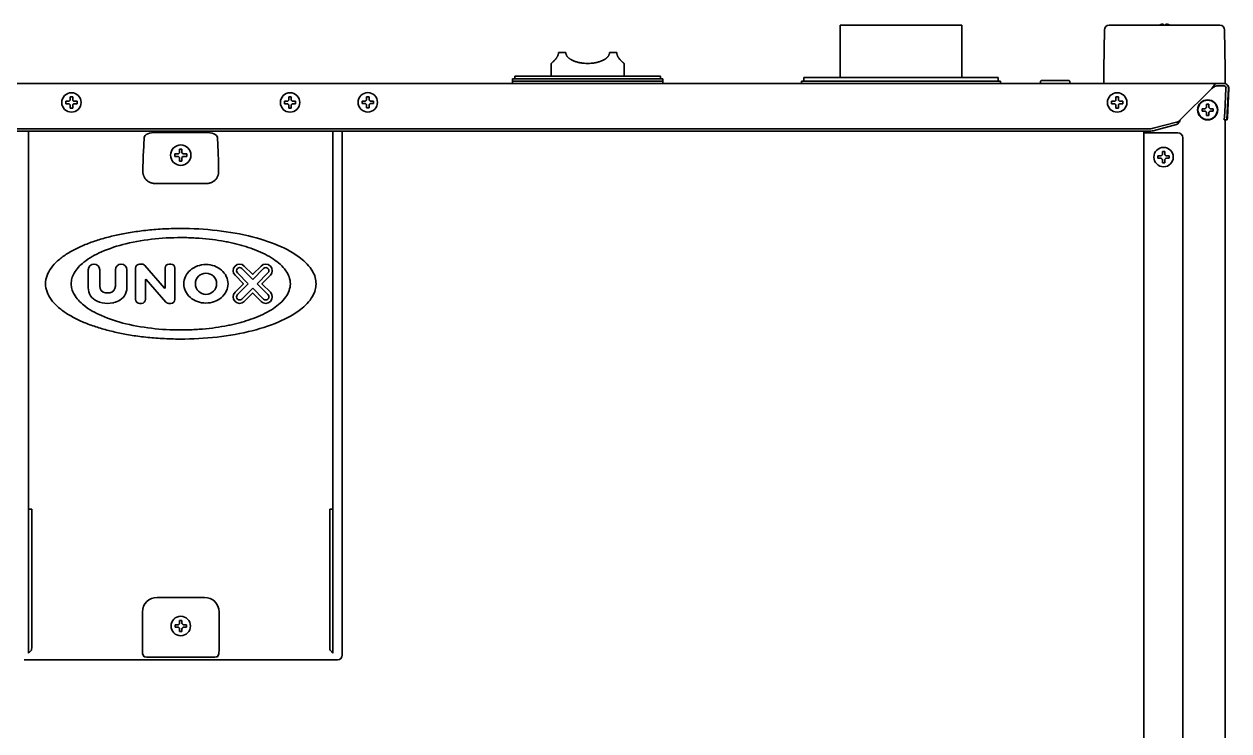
# Model space of a CAD drawing. Extents: x 5809 to 10669, y -850 to 3886.
# Drawn here: x 6186.1 to 6682.1, y 2141.6 to 2432.8 of the extents above; entities that cross this region are included whole.
import ezdxf

# ---------------------------------------------------------------- set-up
doc = ezdxf.new("R2010")
doc.units = 0
doc.header["$LTSCALE"] = 5
doc.layers.add('1', color=7, linetype='CONTINUOUS', true_color=0xffffff)

msp = doc.modelspace()

# ---------------------------------------------------------------- linework, layer by layer
at = {"layer": '1', "color": 7, "linetype": 'Continuous', "lineweight": 35}
for p, q in [((6522.07, 2432.33), (6572.07, 2432.33)), ((6522.07, 2432.33), (6522.07, 2410.82)), ((6572.07, 2410.82), (6572.07, 2432.33)), ((6630.85, 2430.46), (6630.57, 2414.32)), ((6632.75, 2432.33), (6632.82, 2432.33)), ((6632.82, 2432.33), (6637.92, 2432.33)), ((6637.92, 2432.33), (6673.22, 2432.33)), ((6673.22, 2432.33), (6678.32, 2432.33)), ((6678.32, 2432.33), (6678.39, 2432.33)), ((6680.57, 2414.32), (6680.29, 2430.46)), ((6406.07, 2421.13), (6409.07, 2421.13)), ((6427.07, 2421.13), (6430.07, 2421.13)), ((6403.07, 2416.63), (6403.07, 2411.32)), ((6433.07, 2411.32), (6433.07, 2416.63)), ((6448.09, 2411.33), (6388.09, 2411.33)), ((6388.09, 2411.33), (6388.09, 2410.33)), ((6448.09, 2410.33), (6448.09, 2411.33)), ((6587.07, 2410.83), (6507.07, 2410.83)), ((6507.07, 2410.83), (6507.07, 2409.33)), ((6587.07, 2409.33), (6587.07, 2410.83)), ((6630.57, 2410.33), (6630.57, 2414.29)), ((6680.57, 2414.29), (6680.57, 2410.33)), ((6677.07, 2408.33), (5824.07, 2408.33)), ((6387.09, 2410.33), (6387.09, 2409.33)), ((6418.09, 2410.33), (6387.09, 2410.33)), ((6387.09, 2409.33), (6449.09, 2409.33)), ((6387.09, 2409.33), (6387.09, 2408.33)), ((6449.09, 2410.33), (6418.09, 2410.33)), ((6449.09, 2409.33), (6449.09, 2410.33)), ((6449.09, 2408.33), (6449.09, 2409.33)), ((6588.07, 2409.33), (6506.07, 2409.33)), ((6506.07, 2409.33), (6506.07, 2408.33)), ((6588.07, 2408.33), (6588.07, 2409.33)), ((6604.82, 2409.58), (6604.57, 2409.33)), ((6604.57, 2409.33), (6604.57, 2408.33)), ((6604.82, 2409.58), (6616.32, 2409.58)), ((6616.57, 2409.33), (6616.32, 2409.58)), ((6616.57, 2408.33), (6616.57, 2409.33)), ((6630.63, 2408.81), (6630.57, 2410.33)), ((6662.07, 2393.33), (6675.07, 2406.33)), ((6677.07, 2408.33), (6680.08, 2408.33)), ((6677.07, 2407.33), (6680.08, 2407.33)), ((6680.87, 2406.48), (6680.34, 2396.37)), ((6680.57, 2410.33), (6680.52, 2408.81)), ((6681.87, 2406.43), (6681.34, 2396.32)), ((6682.07, 2406.22), (6681.45, 2394.32)), ((6203.27, 2400.53), (6203.27, 2401.03)), ((6207.87, 2401.03), (6207.87, 2400.53)), ((6293.27, 2400.53), (6293.27, 2401.03)), ((6297.87, 2401.03), (6297.87, 2400.53)), ((6325.27, 2400.58), (6325.27, 2401.08)), ((6329.87, 2401.08), (6329.87, 2400.58)), ((6633.77, 2400.53), (6633.77, 2401.03)), ((6638.37, 2401.03), (6638.37, 2400.53)), ((6203.27, 2400.03), (6203.27, 2400.53)), ((6207.87, 2400.53), (6207.87, 2400.03)), ((6293.27, 2400.03), (6293.27, 2400.53)), ((6297.87, 2400.53), (6297.87, 2400.03)), ((6325.27, 2400.08), (6325.27, 2400.58)), ((6329.87, 2400.58), (6329.87, 2400.08)), ((6633.77, 2400.03), (6633.77, 2400.53)), ((6638.37, 2400.53), (6638.37, 2400.03)), ((6671.02, 2397.48), (6671.02, 2397.98)), ((6671.02, 2396.98), (6671.02, 2397.48)), ((6675.62, 2397.98), (6675.62, 2397.48)), ((6675.62, 2397.48), (6675.62, 2396.98)), ((6680.19, 2393.38), (6680.34, 2396.37)), ((6681.34, 2396.32), (6681.19, 2393.33)), ((6660.54, 2392.36), (6650.95, 2389.88)), ((6660.54, 2391.39), (6650.95, 2388.91)), ((6680.19, 2393.38), (6681.19, 2393.33)), ((6680.57, 2393.35), (6680.57, 1373.93)), ((6681.39, 2393.33), (6681.19, 2393.34)), ((6681.45, 2394.32), (6681.39, 2393.33)), ((6648.83, 2389.65), (5852.32, 2389.65)), ((6648.83, 2388.69), (5852.32, 2388.69)), ((6187.92, 2388.69), (6187.92, 2232.89)), ((6235.17, 2379.87), (6235.47, 2386.07)), ((6260.68, 2388.21), (6240.47, 2388.21)), ((6265.68, 2386.07), (6265.97, 2379.87)), ((6313.23, 2388.69), (6313.23, 2232.89)), ((6317.07, 2388.69), (6317.07, 2172.82)), ((6647.07, 1387.03), (6647.07, 2388.68)), ((6647.07, 2388.03), (6648.07, 2388.03)), ((6648.07, 2388.03), (6661.07, 2388.03)), ((6663.07, 1376.53), (6663.07, 2386.03)), ((6250.07, 2379.83), (6250.07, 2381.33)), ((6250.07, 2381.33), (6251.07, 2381.33)), ((6251.07, 2381.33), (6251.07, 2379.83)), ((6248.07, 2379.33), (6249.57, 2379.33)), ((6248.07, 2378.83), (6248.07, 2379.33)), ((6248.07, 2378.33), (6248.07, 2378.83)), ((6249.57, 2378.33), (6248.07, 2378.33)), ((6249.57, 2379.33), (6250.07, 2379.83)), ((6250.07, 2377.83), (6249.57, 2378.33)), ((6250.07, 2376.33), (6250.07, 2377.83)), ((6251.07, 2376.33), (6250.07, 2376.33)), ((6251.07, 2379.83), (6251.57, 2379.33)), ((6251.57, 2378.33), (6251.07, 2377.83)), ((6251.07, 2377.83), (6251.07, 2376.33)), ((6251.57, 2379.33), (6253.07, 2379.33)), ((6253.07, 2378.33), (6251.57, 2378.33)), ((6253.07, 2379.33), (6253.07, 2378.83)), ((6253.07, 2378.83), (6253.07, 2378.33)), ((6652.87, 2378.03), (6652.87, 2378.53)), ((6652.87, 2377.53), (6652.87, 2378.03)), ((6657.47, 2378.53), (6657.47, 2378.03)), ((6657.47, 2378.03), (6657.47, 2377.53)), ((6261.25, 2367.15), (6239.9, 2367.15)), ((6212.48, 2331.55), (6212.48, 2324.2)), ((6217.19, 2324.79), (6217.19, 2331.55)), ((6223.65, 2331.55), (6223.65, 2324.79)), ((6228.36, 2324.2), (6228.36, 2331.55)), ((6232, 2332.29), (6232, 2319.37)), ((6234.55, 2333.9), (6233.61, 2333.9)), ((6243.88, 2324.02), (6235.77, 2333.35)), ((6244.11, 2332.29), (6244.11, 2324.11)), ((6246.53, 2333.9), (6245.73, 2333.9)), ((6248.15, 2319.37), (6248.15, 2332.29)), ((6275.71, 2332.12), (6280.18, 2327.64)), ((6280.09, 2329.73), (6276.7, 2333.11)), ((6280.18, 2327.64), (6284.66, 2332.12)), ((6283.66, 2333.11), (6280.28, 2329.73)), ((6236.04, 2319.37), (6236.04, 2327.55)), ((6236.27, 2327.64), (6244.38, 2318.31)), ((6272.9, 2329.31), (6276.28, 2325.92)), ((6278.37, 2325.83), (6273.89, 2330.3)), ((6286.48, 2330.3), (6282, 2325.83)), ((6284.09, 2325.92), (6287.47, 2329.31)), ((6276.28, 2325.73), (6272.9, 2322.35)), ((6273.89, 2321.35), (6278.37, 2325.83)), ((6280.18, 2324.01), (6275.71, 2319.53)), ((6276.7, 2318.54), (6280.09, 2321.92)), ((6284.66, 2319.53), (6280.18, 2324.01)), ((6280.28, 2321.92), (6283.66, 2318.54)), ((6282, 2325.83), (6286.48, 2321.35)), ((6287.47, 2322.35), (6284.09, 2325.73)), ((6233.61, 2317.75), (6234.42, 2317.75)), ((6245.6, 2317.75), (6246.53, 2317.75)), ((6187.92, 2232.89), (6187.92, 2173.67)), ((6189.23, 2232.89), (6187.92, 2232.89)), ((6189.23, 2178.37), (6189.23, 2232.89)), ((6311.91, 2178.37), (6311.91, 2232.89)), ((6311.91, 2232.89), (6313.23, 2232.89)), ((6313.23, 2232.89), (6313.23, 2173.67)), ((6240.79, 2196.61), (6260.36, 2196.61)), ((6234.79, 2178.37), (6234.79, 2190.61)), ((6266.36, 2190.61), (6266.36, 2178.37)), ((6248.27, 2184.83), (6248.27, 2185.33)), ((6248.27, 2184.33), (6248.27, 2184.83)), ((6252.87, 2185.33), (6252.87, 2184.83)), ((6252.87, 2184.83), (6252.87, 2184.33)), ((6187.92, 2173.67), (6189.11, 2174.87)), ((6235.47, 2172.17), (6234.87, 2173.37)), ((6266.27, 2173.37), (6265.68, 2172.17)), ((6313.23, 2173.67), (6312.03, 2174.87)), ((6244.24, 2170.83), (6186.07, 2170.83)), ((6259.68, 2171.93), (6241.47, 2171.93)), ((6254.07, 2170.9), (6247.07, 2170.9)), ((6315.07, 2170.83), (6256.9, 2170.83))]:
    msp.add_line(p, q, dxfattribs=at)
for centre, radius in [((6205.57, 2400.53), 4), ((6295.57, 2400.53), 4), ((6327.57, 2400.58), 4), ((6636.07, 2400.53), 4), ((6673.32, 2397.48), 4.13), ((6673.32, 2397.48), 4), ((6655.17, 2378.03), 4), ((6260.94, 2325.83), 4.37), ((6250.57, 2184.83), 4)]:
    msp.add_circle(centre, radius, dxfattribs=at)
for centre, radius, start, end in [((6632.75, 2430.43), 1.9, 90, 179.0001), ((6678.39, 2430.43), 1.9, 0.9999, 90), ((6631.13, 2408.83), 0.5, 182, 270), ((6680.02, 2408.83), 0.5, 270, 358), ((6680.07, 2406.33), 2, 357, 90), ((6680.08, 2406.53), 1.8, 357, 90), ((6680.08, 2406.53), 0.8, 357, 90), ((6661.07, 2386.03), 2, 0, 90), ((6250.57, 2378.83), 4.2, 0, 180), ((6250.57, 2378.83), 4.2, 180, 0), ((6214.84, 2331.55), 2.36, 0, 180), ((6226.01, 2331.55), 2.36, 0, 180), ((6233.61, 2332.29), 1.62, 90, 180), ((6234.55, 2332.29), 1.62, 41, 90), ((6245.73, 2332.29), 1.62, 90, 180), ((6246.53, 2332.29), 1.62, 0, 90), ((6274.8, 2331.21), 2.69, 45, 225), ((6274.8, 2331.21), 1.29, 45, 225), ((6285.57, 2331.21), 2.69, 315, 135), ((6285.57, 2331.21), 1.29, 315, 135), ((6236.17, 2327.55), 0.135, 41, 180), ((6280.18, 2329.82), 0.135, 225, 315), ((6218.54, 2324.2), 6.06, 180, 246.4218), ((6219.88, 2324.79), 2.69, 180, 262.3377), ((6220.42, 2328.79), 6.73, 262.3377, 277.6623), ((6220.96, 2324.79), 2.69, 277.6623, 0), ((6222.31, 2324.2), 6.06, 293.5782, 0), ((6243.98, 2324.11), 0.135, 221, 0), ((6274.8, 2320.44), 2.69, 135, 315), ((6274.8, 2320.44), 1.29, 135, 315), ((6276.19, 2325.83), 0.135, 315, 45), ((6280.18, 2321.83), 0.135, 45, 135), ((6285.57, 2320.44), 2.69, 225, 45), ((6284.18, 2325.83), 0.135, 135, 225), ((6285.57, 2320.44), 1.29, 225, 45), ((6220.42, 2328.52), 10.77, 246.4218, 293.5782), ((6233.61, 2319.37), 1.62, 180, 270), ((6234.42, 2319.37), 1.62, 270, 0), ((6245.6, 2319.37), 1.62, 221, 270), ((6246.53, 2319.37), 1.62, 270, 0)]:
    msp.add_arc(centre, radius, start, end, dxfattribs=at)
for centre, major_axis, ratio, start_param, end_param in [((6240.47, 2386.03), (5, 0), 0.436764, 1.570796, 3.124139), ((6260.68, 2386.03), (-5, 0), 0.436764, 3.159046, 4.712389), ((6648.83, 2390.43), (3, 0), 0.258819, 4.712389, 5.497787), ((6648.83, 2389.46), (3, 0), 0.258819, 4.712389, 5.497787), ((6235.35, 2352.62), (0, 29), 0.017455, 0.349066, 0.828488), ((6265.8, 2352.62), (0, 29), 0.017455, -0.828488, -0.349066), ((6240.79, 2190.61), (-4.24, 4.24), 0.999594, -0.785246, 0.785246), ((6260.36, 2190.61), (4.24, 4.24), 0.999594, 5.497939, 7.068431), ((6234.87, 2178.37), (0, 5), 0.017455, 1.570796, 3.106686), ((6266.27, 2178.37), (0, 5), 0.017455, 3.176499, 4.712389), ((6312.04, 2178.37), (0, 3.5), 0.034921, 1.570796, 3.106686), ((6315.07, 2172.83), (-1.42, 1.42), 0.998783, 2.356803, 3.926382), ((6241.47, 2172.18), (6, 0), 0.040741, 3.159046, 4.712389), ((6244.24, 2170.88), (1.5, 0), 0.034921, 4.712389, 5.943348), ((6247.07, 2170.84), (1.5, 0), 0.034921, 1.570796, 2.801756), ((6254.07, 2170.84), (-1.5, 0), 0.034921, 3.48143, 4.712389), ((6256.9, 2170.88), (-1.5, 0), 0.034921, 0.339837, 1.570796), ((6259.68, 2172.18), (-6, 0), 0.040741, 1.570796, 3.124139)]:
    msp.add_ellipse(centre, major_axis=major_axis, ratio=ratio, start_param=start_param, end_param=end_param, dxfattribs=at)
at = {"layer": '1', "color": 7, "linetype": 'Continuous', "lineweight": 35, "extrusion": (0, 0, -1)}
msp.add_ellipse((6189.11, 2178.37), major_axis=(0, 3.5), ratio=0.034921, start_param=1.570796, end_param=3.106686, dxfattribs=at)
at = {"layer": '1', "color": 7, "linetype": 'Continuous', "lineweight": 35}
for points, knots in [([(6654.57, 2432.82), (6654.52, 2432.81), (6654.41, 2432.78), (6654.25, 2432.73), (6654.09, 2432.67), (6653.93, 2432.61), (6653.78, 2432.54), (6653.63, 2432.47), (6653.49, 2432.4), (6653.4, 2432.35), (6653.38, 2432.33)], [0, 0, 0, 0, 0.134116, 0.268232, 0.402347, 0.536463, 0.670579, 0.804695, 0.938811, 1, 1, 1, 1]), ([(6655.07, 2432.33), (6655.07, 2432.43), (6655.07, 2432.52), (6655.07, 2432.64), (6655.07, 2432.68), (6655.07, 2432.76), (6655.07, 2432.79), (6655.07, 2432.82)], [0.0751607, 0.0751607, 0.0751607, 0.0751607, 0.5, 0.5, 0.75, 0.75, 1, 1, 1, 1]), ([(6656.07, 2432.82), (6656.07, 2432.81), (6656.07, 2432.78), (6656.07, 2432.73), (6656.07, 2432.67), (6656.07, 2432.61), (6656.07, 2432.54), (6656.07, 2432.47), (6656.07, 2432.4), (6656.07, 2432.34), (6656.07, 2432.33)], [0, 0, 0, 0, 0.125, 0.25, 0.375, 0.5, 0.625, 0.75, 0.875, 0.9389458, 0.9389458, 0.9389458, 0.9389458]), ([(6657.78, 2432.33), (6657.61, 2432.43), (6657.43, 2432.52), (6657.14, 2432.64), (6657.03, 2432.68), (6656.8, 2432.76), (6656.69, 2432.79), (6656.57, 2432.82)], [0.0751607, 0.0751607, 0.0751607, 0.0751607, 0.5, 0.5, 0.75, 0.75, 1, 1, 1, 1]), ([(6406.07, 2421.13), (6406.07, 2421.07), (6406.07, 2421.01), (6406.06, 2420.89), (6406.06, 2420.83), (6406.04, 2420.65), (6406.02, 2420.54), (6405.97, 2420.31), (6405.93, 2420.21), (6405.86, 2420), (6405.83, 2419.9), (6405.77, 2419.78), (6405.76, 2419.76), (6405.74, 2419.71), (6405.73, 2419.69), (6405.7, 2419.62), (6405.68, 2419.57), (6405.61, 2419.44), (6405.56, 2419.36), (6405.47, 2419.19), (6405.42, 2419.12), (6405.32, 2418.97), (6405.27, 2418.89), (6405.2, 2418.79), (6405.17, 2418.76), (6405.12, 2418.69), (6405.1, 2418.66), (6405.02, 2418.56), (6404.97, 2418.5), (6404.87, 2418.38), (6404.82, 2418.32), (6404.73, 2418.21), (6404.68, 2418.15), (6404.44, 2417.89), (6404.27, 2417.71), (6404.06, 2417.51), (6404.02, 2417.47), (6403.94, 2417.4), (6403.83, 2417.29), (6403.73, 2417.2), (6403.54, 2417.02), (6403.43, 2416.93), (6403.32, 2416.83), (6403.29, 2416.81), (6403.26, 2416.78), (6403.24, 2416.77), (6403.23, 2416.76), (6403.19, 2416.72), (6403.13, 2416.68), (6403.1, 2416.65), (6403.08, 2416.63), (6403.07, 2416.63), (6403.07, 2416.63)], [0, 0, 0, 0, 0.015661, 0.015661, 0.031322, 0.031322, 0.062644, 0.062644, 0.093966, 0.093966, 0.125288, 0.125288, 0.133118, 0.133118, 0.140949, 0.140949, 0.15661, 0.15661, 0.187932, 0.187932, 0.219254, 0.219254, 0.250576, 0.250576, 0.266237, 0.266237, 0.281898, 0.281898, 0.31322, 0.31322, 0.344542, 0.344542, 0.375864, 0.375864, 0.501151, 0.501151, 0.532473, 0.532473, 0.563795, 0.626439, 0.626439, 0.751727, 0.751727, 0.783049, 0.79871, 0.79871, 0.814371, 0.814371, 0.877015, 0.939659, 0.939659, 1, 1, 1, 1]), ([(6427.07, 2421.13), (6427.07, 2421.07), (6427.07, 2421.01), (6427.06, 2420.89), (6427.05, 2420.83), (6427.03, 2420.65), (6427, 2420.54), (6426.93, 2420.31), (6426.88, 2420.2), (6426.79, 2420), (6426.73, 2419.9), (6426.65, 2419.75), (6426.61, 2419.71), (6426.55, 2419.62), (6426.52, 2419.57), (6426.42, 2419.44), (6426.35, 2419.35), (6426.2, 2419.19), (6426.13, 2419.11), (6425.97, 2418.96), (6425.89, 2418.89), (6425.76, 2418.79), (6425.72, 2418.75), (6425.64, 2418.69), (6425.59, 2418.65), (6425.46, 2418.56), (6425.37, 2418.49), (6425.1, 2418.31), (6424.92, 2418.2), (6424.54, 2417.99), (6424.34, 2417.89), (6423.94, 2417.71), (6423.74, 2417.63), (6423.42, 2417.51), (6423.32, 2417.47), (6423.11, 2417.39), (6423, 2417.36), (6422.67, 2417.26), (6422.46, 2417.19), (6421.8, 2417.02), (6421.35, 2416.93), (6420.66, 2416.81), (6420.43, 2416.78), (6420.08, 2416.74), (6419.9, 2416.72), (6419.73, 2416.7), (6419.61, 2416.69), (6419.55, 2416.69), (6419.02, 2416.64), (6418.54, 2416.63), (6417.6, 2416.63), (6417.13, 2416.64), (6416.42, 2416.7), (6416.19, 2416.72), (6415.84, 2416.77), (6415.72, 2416.78), (6415.49, 2416.82), (6415.37, 2416.83), (6414.8, 2416.93), (6414.35, 2417.02), (6413.69, 2417.19), (6413.47, 2417.26), (6413.04, 2417.39), (6412.83, 2417.47), (6412.52, 2417.58), (6412.42, 2417.62), (6412.21, 2417.71), (6412.11, 2417.75), (6411.81, 2417.89), (6411.61, 2417.99), (6411.32, 2418.15), (6411.23, 2418.2), (6411.04, 2418.31), (6410.95, 2418.37), (6410.77, 2418.49), (6410.68, 2418.56), (6410.55, 2418.65), (6410.51, 2418.69), (6410.42, 2418.75), (6410.38, 2418.79), (6410.26, 2418.89), (6410.18, 2418.96), (6410.02, 2419.11), (6409.94, 2419.19), (6409.8, 2419.35), (6409.73, 2419.44), (6409.63, 2419.57), (6409.59, 2419.62), (6409.53, 2419.71), (6409.5, 2419.75), (6409.41, 2419.9), (6409.36, 2420), (6409.29, 2420.15), (6409.26, 2420.2), (6409.23, 2420.29), (6409.22, 2420.31), (6409.2, 2420.37), (6409.19, 2420.4), (6409.15, 2420.54), (6409.12, 2420.65), (6409.09, 2420.83), (6409.09, 2420.89), (6409.08, 2420.98), (6409.08, 2421.01), (6409.07, 2421.07), (6409.07, 2421.1), (6409.07, 2421.13)], [0, 0, 0, 0, 0.007812, 0.007812, 0.015625, 0.015625, 0.03125, 0.03125, 0.046875, 0.046875, 0.0625, 0.0625, 0.070312, 0.070312, 0.078125, 0.078125, 0.09375, 0.09375, 0.109375, 0.109375, 0.125, 0.125, 0.132812, 0.132812, 0.140625, 0.140625, 0.15625, 0.15625, 0.1875, 0.1875, 0.21875, 0.21875, 0.25, 0.25, 0.265625, 0.265625, 0.28125, 0.28125, 0.3125, 0.3125, 0.375, 0.375, 0.40625, 0.40625, 0.421875, 0.429687, 0.429687, 0.4375, 0.4375, 0.5, 0.5, 0.5625, 0.5625, 0.59375, 0.59375, 0.609375, 0.609375, 0.625, 0.625, 0.6875, 0.6875, 0.71875, 0.71875, 0.75, 0.75, 0.765625, 0.765625, 0.78125, 0.78125, 0.8125, 0.8125, 0.828125, 0.828125, 0.84375, 0.84375, 0.859375, 0.859375, 0.867187, 0.867187, 0.875, 0.875, 0.890625, 0.890625, 0.90625, 0.90625, 0.921875, 0.921875, 0.929688, 0.929688, 0.9375, 0.9375, 0.953125, 0.953125, 0.960938, 0.960938, 0.964844, 0.964844, 0.96875, 0.96875, 0.984375, 0.984375, 0.992188, 0.992188, 0.996094, 0.996094, 1, 1, 1, 1]), ([(6433.07, 2416.63), (6433.07, 2416.63), (6433.05, 2416.64), (6432.98, 2416.7), (6432.95, 2416.72), (6432.89, 2416.78), (6432.85, 2416.81), (6432.78, 2416.87), (6432.75, 2416.9), (6432.71, 2416.93), (6432.68, 2416.96), (6432.67, 2416.97), (6432.6, 2417.03), (6432.48, 2417.13), (6432.35, 2417.26), (6432.2, 2417.4), (6432.13, 2417.47), (6431.96, 2417.63), (6431.88, 2417.71), (6431.7, 2417.89), (6431.61, 2417.99), (6431.49, 2418.12), (6431.47, 2418.15), (6431.42, 2418.2), (6431.4, 2418.23), (6431.32, 2418.32), (6431.27, 2418.37), (6431.13, 2418.55), (6431.03, 2418.68), (6430.9, 2418.86), (6430.88, 2418.89), (6430.83, 2418.97), (6430.8, 2419), (6430.73, 2419.12), (6430.68, 2419.19), (6430.58, 2419.36), (6430.54, 2419.44), (6430.45, 2419.61), (6430.4, 2419.71), (6430.35, 2419.83), (6430.34, 2419.85), (6430.32, 2419.9), (6430.29, 2419.97), (6430.26, 2420.05), (6430.21, 2420.2), (6430.18, 2420.31), (6430.14, 2420.48), (6430.13, 2420.54), (6430.11, 2420.65), (6430.1, 2420.71), (6430.08, 2420.89), (6430.07, 2421.01), (6430.07, 2421.13)], [0, 0, 0, 0, 0.124495, 0.124495, 0.187031, 0.187031, 0.249567, 0.249567, 0.280835, 0.296469, 0.296469, 0.312103, 0.312103, 0.374639, 0.437175, 0.437175, 0.499711, 0.499711, 0.562247, 0.562247, 0.624783, 0.624783, 0.640418, 0.640418, 0.656052, 0.656052, 0.68732, 0.68732, 0.749856, 0.749856, 0.76549, 0.76549, 0.781124, 0.781124, 0.812392, 0.812392, 0.84366, 0.84366, 0.874928, 0.874928, 0.882745, 0.882745, 0.890562, 0.906196, 0.906196, 0.937464, 0.937464, 0.953098, 0.953098, 0.968732, 0.968732, 1, 1, 1, 1]), ([(6675.07, 2406.33), (6675.16, 2406.46), (6675.24, 2406.59), (6675.41, 2406.84), (6675.49, 2406.97), (6675.66, 2407.21), (6675.74, 2407.33), (6675.91, 2407.55), (6675.99, 2407.65), (6676.16, 2407.83), (6676.24, 2407.92), (6676.41, 2408.06), (6676.49, 2408.12), (6676.66, 2408.22), (6676.74, 2408.26), (6676.91, 2408.31), (6676.99, 2408.33), (6677.07, 2408.33)], [0, 0, 0, 0, 0.125, 0.125, 0.25, 0.25, 0.375, 0.375, 0.5, 0.5, 0.625, 0.625, 0.75, 0.75, 0.875, 0.875, 1, 1, 1, 1]), ([(6203.27, 2401.03), (6203.48, 2401.03), (6203.69, 2401.03), (6204.01, 2401.03), (6204.12, 2401.03), (6204.34, 2401.03), (6204.46, 2401.03), (6204.57, 2401.03)], [0, 0, 0, 0, 0.5, 0.5, 0.75, 0.75, 1, 1, 1, 1]), ([(6206.07, 2402.83), (6206.07, 2402.62), (6206.07, 2402.41), (6206.07, 2402.09), (6206.07, 2401.98), (6206.07, 2401.75), (6206.07, 2401.64), (6206.07, 2401.53)], [0, 0, 0, 0, 0.5, 0.5, 0.75, 0.75, 1, 1, 1, 1]), ([(6293.27, 2401.03), (6293.48, 2401.03), (6293.69, 2401.03), (6294.01, 2401.03), (6294.12, 2401.03), (6294.34, 2401.03), (6294.46, 2401.03), (6294.57, 2401.03)], [0, 0, 0, 0, 0.5, 0.5, 0.75, 0.75, 1, 1, 1, 1]), ([(6296.07, 2402.83), (6296.07, 2402.62), (6296.07, 2402.41), (6296.07, 2402.09), (6296.07, 2401.98), (6296.07, 2401.75), (6296.07, 2401.64), (6296.07, 2401.53)], [0, 0, 0, 0, 0.5, 0.5, 0.75, 0.75, 1, 1, 1, 1]), ([(6325.27, 2401.08), (6325.48, 2401.08), (6325.69, 2401.08), (6326.01, 2401.08), (6326.12, 2401.08), (6326.34, 2401.08), (6326.46, 2401.08), (6326.57, 2401.08)], [0, 0, 0, 0, 0.5, 0.5, 0.75, 0.75, 1, 1, 1, 1]), ([(6328.07, 2402.88), (6328.07, 2402.67), (6328.07, 2402.46), (6328.07, 2402.14), (6328.07, 2402.03), (6328.07, 2401.8), (6328.07, 2401.69), (6328.07, 2401.58)], [0, 0, 0, 0, 0.5, 0.5, 0.75, 0.75, 1, 1, 1, 1]), ([(6633.77, 2401.03), (6633.98, 2401.03), (6634.19, 2401.03), (6634.51, 2401.03), (6634.62, 2401.03), (6634.84, 2401.03), (6634.96, 2401.03), (6635.07, 2401.03)], [0, 0, 0, 0, 0.5, 0.5, 0.75, 0.75, 1, 1, 1, 1]), ([(6636.57, 2402.83), (6636.57, 2402.62), (6636.57, 2402.41), (6636.57, 2402.09), (6636.57, 2401.98), (6636.57, 2401.75), (6636.57, 2401.64), (6636.57, 2401.53)], [0, 0, 0, 0, 0.5, 0.5, 0.75, 0.75, 1, 1, 1, 1]), ([(6205.07, 2398.23), (6205.07, 2398.43), (6205.07, 2398.64), (6205.07, 2398.96), (6205.07, 2399.07), (6205.07, 2399.3), (6205.07, 2399.41), (6205.07, 2399.53)], [0, 0, 0, 0, 0.5, 0.5, 0.75, 0.75, 1, 1, 1, 1]), ([(6207.87, 2400.03), (6207.67, 2400.03), (6207.46, 2400.03), (6207.14, 2400.03), (6207.03, 2400.03), (6206.8, 2400.03), (6206.69, 2400.03), (6206.57, 2400.03)], [0, 0, 0, 0, 0.5, 0.5, 0.75, 0.75, 1, 1, 1, 1]), ([(6295.07, 2398.23), (6295.07, 2398.43), (6295.07, 2398.64), (6295.07, 2398.96), (6295.07, 2399.07), (6295.07, 2399.3), (6295.07, 2399.41), (6295.07, 2399.53)], [0, 0, 0, 0, 0.5, 0.5, 0.75, 0.75, 1, 1, 1, 1]), ([(6297.87, 2400.03), (6297.67, 2400.03), (6297.46, 2400.03), (6297.14, 2400.03), (6297.03, 2400.03), (6296.8, 2400.03), (6296.69, 2400.03), (6296.57, 2400.03)], [0, 0, 0, 0, 0.5, 0.5, 0.75, 0.75, 1, 1, 1, 1]), ([(6327.07, 2398.28), (6327.07, 2398.48), (6327.07, 2398.69), (6327.07, 2399.01), (6327.07, 2399.12), (6327.07, 2399.35), (6327.07, 2399.46), (6327.07, 2399.58)], [0, 0, 0, 0, 0.5, 0.5, 0.75, 0.75, 1, 1, 1, 1]), ([(6329.87, 2400.08), (6329.67, 2400.08), (6329.46, 2400.08), (6329.14, 2400.08), (6329.03, 2400.08), (6328.8, 2400.08), (6328.69, 2400.08), (6328.57, 2400.08)], [0, 0, 0, 0, 0.5, 0.5, 0.75, 0.75, 1, 1, 1, 1]), ([(6635.57, 2398.23), (6635.57, 2398.43), (6635.57, 2398.64), (6635.57, 2398.96), (6635.57, 2399.07), (6635.57, 2399.3), (6635.57, 2399.41), (6635.57, 2399.53)], [0, 0, 0, 0, 0.5, 0.5, 0.75, 0.75, 1, 1, 1, 1]), ([(6638.37, 2400.03), (6638.17, 2400.03), (6637.96, 2400.03), (6637.64, 2400.03), (6637.53, 2400.03), (6637.3, 2400.03), (6637.19, 2400.03), (6637.07, 2400.03)], [0, 0, 0, 0, 0.5, 0.5, 0.75, 0.75, 1, 1, 1, 1]), ([(6671.02, 2397.98), (6671.23, 2397.98), (6671.44, 2397.98), (6671.76, 2397.98), (6671.87, 2397.98), (6672.09, 2397.98), (6672.21, 2397.98), (6672.32, 2397.98)], [0, 0, 0, 0, 0.5, 0.5, 0.75, 0.75, 1, 1, 1, 1]), ([(6672.82, 2395.18), (6672.82, 2395.38), (6672.82, 2395.59), (6672.82, 2395.91), (6672.82, 2396.02), (6672.82, 2396.25), (6672.82, 2396.36), (6672.82, 2396.48)], [0, 0, 0, 0, 0.5, 0.5, 0.75, 0.75, 1, 1, 1, 1]), ([(6673.82, 2399.78), (6673.82, 2399.57), (6673.82, 2399.36), (6673.82, 2399.04), (6673.82, 2398.93), (6673.82, 2398.7), (6673.82, 2398.59), (6673.82, 2398.48)], [0, 0, 0, 0, 0.5, 0.5, 0.75, 0.75, 1, 1, 1, 1]), ([(6675.62, 2396.98), (6675.42, 2396.98), (6675.21, 2396.98), (6674.89, 2396.98), (6674.78, 2396.98), (6674.55, 2396.98), (6674.44, 2396.98), (6674.32, 2396.98)], [0, 0, 0, 0, 0.5, 0.5, 0.75, 0.75, 1, 1, 1, 1]), ([(6660.54, 2392.36), (6660.6, 2392.37), (6660.67, 2392.39), (6660.79, 2392.44), (6660.86, 2392.46), (6660.99, 2392.52), (6661.05, 2392.56), (6661.18, 2392.63), (6661.24, 2392.67), (6661.37, 2392.76), (6661.43, 2392.81), (6661.56, 2392.9), (6661.63, 2392.95), (6661.75, 2393.06), (6661.82, 2393.11), (6661.95, 2393.22), (6662.01, 2393.27), (6662.07, 2393.33)], [0, 0, 0, 0, 0.125, 0.125, 0.25, 0.25, 0.375, 0.375, 0.5, 0.5, 0.625, 0.625, 0.75, 0.75, 0.875, 0.875, 1, 1, 1, 1]), ([(6652.87, 2378.53), (6653.08, 2378.53), (6653.29, 2378.53), (6653.61, 2378.53), (6653.72, 2378.53), (6653.94, 2378.53), (6654.06, 2378.53), (6654.17, 2378.53)], [0, 0, 0, 0, 0.5, 0.5, 0.75, 0.75, 1, 1, 1, 1]), ([(6654.67, 2375.73), (6654.67, 2375.93), (6654.67, 2376.14), (6654.67, 2376.46), (6654.67, 2376.57), (6654.67, 2376.8), (6654.67, 2376.91), (6654.67, 2377.03)], [0, 0, 0, 0, 0.5, 0.5, 0.75, 0.75, 1, 1, 1, 1]), ([(6655.67, 2380.33), (6655.67, 2380.12), (6655.67, 2379.91), (6655.67, 2379.59), (6655.67, 2379.48), (6655.67, 2379.25), (6655.67, 2379.14), (6655.67, 2379.03)], [0, 0, 0, 0, 0.5, 0.5, 0.75, 0.75, 1, 1, 1, 1]), ([(6657.47, 2377.53), (6657.27, 2377.53), (6657.06, 2377.53), (6656.74, 2377.53), (6656.63, 2377.53), (6656.4, 2377.53), (6656.29, 2377.53), (6656.17, 2377.53)], [0, 0, 0, 0, 0.5, 0.5, 0.75, 0.75, 1, 1, 1, 1]), ([(6239.9, 2367.15), (6239.85, 2367.15), (6239.8, 2367.15), (6239.7, 2367.15), (6239.56, 2367.16), (6239.41, 2367.17), (6239.13, 2367.21), (6238.94, 2367.24), (6238.66, 2367.31), (6238.57, 2367.33), (6238.43, 2367.37), (6238.39, 2367.39), (6238.3, 2367.42), (6238.25, 2367.43), (6238.03, 2367.51), (6237.86, 2367.59), (6237.53, 2367.75), (6237.37, 2367.84), (6237.18, 2367.97), (6237.14, 2367.99), (6237.07, 2368.05), (6236.96, 2368.12), (6236.85, 2368.2), (6236.65, 2368.37), (6236.52, 2368.49), (6236.29, 2368.73), (6236.17, 2368.85), (6236.04, 2369.01), (6236.02, 2369.05), (6235.97, 2369.11), (6235.94, 2369.15), (6235.87, 2369.24), (6235.83, 2369.31), (6235.7, 2369.51), (6235.62, 2369.65), (6235.47, 2369.92), (6235.41, 2370.06), (6235.32, 2370.26), (6235.3, 2370.33), (6235.26, 2370.44), (6235.25, 2370.47), (6235.22, 2370.54), (6235.21, 2370.58), (6235.16, 2370.75), (6235.12, 2370.89), (6235.06, 2371.16), (6235.04, 2371.3), (6234.98, 2371.7), (6234.97, 2371.96), (6234.97, 2372.23)], [0, 0, 0, 0, 0.015625, 0.015625, 0.03125, 0.0625, 0.0625, 0.125, 0.125, 0.15625, 0.15625, 0.171875, 0.171875, 0.1875, 0.1875, 0.25, 0.25, 0.3125, 0.3125, 0.328125, 0.328125, 0.34375, 0.375, 0.375, 0.4375, 0.4375, 0.5, 0.5, 0.515625, 0.515625, 0.53125, 0.53125, 0.5625, 0.5625, 0.625, 0.625, 0.6875, 0.6875, 0.71875, 0.71875, 0.734375, 0.734375, 0.75, 0.75, 0.8125, 0.8125, 0.875, 0.875, 1, 1, 1, 1]), ([(6266.17, 2372.23), (6266.17, 2372.16), (6266.17, 2372.09), (6266.17, 2371.96), (6266.17, 2371.9), (6266.16, 2371.7), (6266.14, 2371.56), (6266.11, 2371.3), (6266.08, 2371.16), (6266.02, 2370.89), (6265.99, 2370.75), (6265.92, 2370.54), (6265.9, 2370.47), (6265.86, 2370.37), (6265.85, 2370.34), (6265.82, 2370.27), (6265.81, 2370.23), (6265.74, 2370.06), (6265.67, 2369.92), (6265.53, 2369.65), (6265.45, 2369.51), (6265.28, 2369.25), (6265.18, 2369.11), (6265.05, 2368.95), (6265.03, 2368.92), (6264.97, 2368.86), (6264.94, 2368.82), (6264.86, 2368.73), (6264.8, 2368.67), (6264.62, 2368.49), (6264.49, 2368.37), (6264.22, 2368.15), (6264.08, 2368.04), (6263.91, 2367.93), (6263.89, 2367.92), (6263.85, 2367.9), (6263.83, 2367.88), (6263.77, 2367.85), (6263.65, 2367.78), (6263.53, 2367.71), (6263.29, 2367.59), (6263.12, 2367.52), (6262.77, 2367.39), (6262.58, 2367.33), (6262.35, 2367.28), (6262.3, 2367.26), (6262.21, 2367.25), (6262.07, 2367.22), (6261.92, 2367.2), (6261.64, 2367.16), (6261.44, 2367.15), (6261.25, 2367.15)], [0, 0, 0, 0, 0.03125, 0.03125, 0.0625, 0.0625, 0.125, 0.125, 0.1875, 0.1875, 0.25, 0.25, 0.28125, 0.28125, 0.296875, 0.296875, 0.3125, 0.3125, 0.375, 0.375, 0.4375, 0.4375, 0.5, 0.5, 0.515625, 0.515625, 0.53125, 0.53125, 0.5625, 0.5625, 0.625, 0.625, 0.6875, 0.6875, 0.695313, 0.695313, 0.703125, 0.703125, 0.71875, 0.75, 0.75, 0.8125, 0.8125, 0.875, 0.875, 0.890625, 0.890625, 0.90625, 0.9375, 0.9375, 1, 1, 1, 1]), ([(6306.26, 2325.83), (6306.26, 2326.68), (6306, 2328.5), (6304.28, 2332.46), (6299.29, 2337.41), (6290.17, 2342.24), (6277.89, 2346.02), (6263.59, 2348.27), (6251.09, 2348.77), (6241.35, 2348.36), (6234.62, 2347.71), (6229.37, 2346.92), (6225.47, 2346.17), (6222.75, 2345.57), (6220.12, 2344.91), (6216.68, 2343.94), (6212.5, 2342.53), (6207.77, 2340.49), (6203.51, 2338.13), (6199.91, 2335.44), (6196.38, 2331.73), (6194.89, 2328.11), (6194.89, 2325.83)], [0, 0, 0, 0, 0.019941, 0.042354, 0.099604, 0.179479, 0.281703, 0.398223, 0.516716, 0.573001, 0.625808, 0.674436, 0.697057, 0.718516, 0.739445, 0.760411, 0.802011, 0.842362, 0.880468, 0.915456, 0.946829, 1, 1, 1, 1]), ([(6205.45, 2325.83), (6205.45, 2326.54), (6205.66, 2328.06), (6207.05, 2331.35), (6211.07, 2335.49), (6218.47, 2339.54), (6228.43, 2342.7), (6240.02, 2344.58), (6250.15, 2345), (6258.05, 2344.65), (6263.5, 2344.11), (6267.76, 2343.46), (6270.92, 2342.83), (6273.12, 2342.33), (6275.25, 2341.77), (6278.04, 2340.96), (6281.43, 2339.78), (6285.27, 2338.08), (6289.65, 2335.55), (6294.01, 2331.93), (6295.7, 2327.72), (6295.7, 2325.83)], [0, 0, 0, 0, 0.020426, 0.043294, 0.101168, 0.181166, 0.283064, 0.398962, 0.516733, 0.572675, 0.625172, 0.673535, 0.696042, 0.717401, 0.73824, 0.759127, 0.800607, 0.840911, 0.879072, 0.945685, 1, 1, 1, 1]), ([(6270.02, 2325.83), (6270.02, 2326.87), (6269.52, 2329.01), (6267.46, 2331.65), (6264.45, 2333.37), (6260.94, 2333.97), (6257.43, 2333.37), (6254.41, 2331.65), (6252.35, 2329.01), (6251.85, 2326.87), (6251.85, 2325.83)], [0, 0, 0, 0, 0.117152, 0.239047, 0.367351, 0.5, 0.632649, 0.760953, 0.882848, 1, 1, 1, 1]), ([(6194.89, 2325.83), (6194.89, 2323.55), (6196.38, 2319.92), (6199.91, 2316.22), (6203.51, 2313.52), (6207.77, 2311.16), (6212.5, 2309.13), (6216.68, 2307.72), (6220.12, 2306.74), (6222.75, 2306.08), (6225.47, 2305.48), (6229.37, 2304.73), (6234.62, 2303.94), (6241.35, 2303.3), (6251.09, 2302.89), (6263.59, 2303.38), (6277.89, 2305.63), (6290.17, 2309.41), (6299.29, 2314.24), (6304.28, 2319.2), (6306, 2323.15), (6306.26, 2324.97), (6306.26, 2325.83)], [0, 0, 0, 0, 0.053171, 0.084544, 0.119532, 0.157638, 0.197989, 0.239589, 0.260555, 0.281484, 0.302943, 0.325564, 0.374192, 0.426999, 0.483284, 0.601777, 0.718297, 0.820521, 0.900396, 0.957646, 0.980059, 1, 1, 1, 1]), ([(6295.7, 2325.83), (6295.7, 2323.93), (6294.01, 2319.72), (6289.65, 2316.1), (6285.27, 2313.57), (6281.43, 2311.87), (6278.04, 2310.69), (6275.25, 2309.88), (6273.12, 2309.33), (6270.92, 2308.82), (6267.76, 2308.2), (6263.5, 2307.54), (6258.05, 2307), (6250.15, 2306.66), (6240.02, 2307.07), (6228.43, 2308.95), (6218.47, 2312.11), (6211.07, 2316.16), (6207.05, 2320.31), (6205.66, 2323.6), (6205.45, 2325.11), (6205.45, 2325.83)], [0, 0, 0, 0, 0.054315, 0.120928, 0.159089, 0.199393, 0.240873, 0.26176, 0.282599, 0.303958, 0.326465, 0.374828, 0.427325, 0.483267, 0.601038, 0.716936, 0.818834, 0.898832, 0.956706, 0.979574, 1, 1, 1, 1]), ([(6251.85, 2325.83), (6251.85, 2324.79), (6252.35, 2322.64), (6254.41, 2320.01), (6257.43, 2318.28), (6260.94, 2317.68), (6264.45, 2318.28), (6267.46, 2320.01), (6269.52, 2322.64), (6270.02, 2324.79), (6270.02, 2325.83)], [0, 0, 0, 0, 0.117152, 0.239047, 0.367351, 0.5, 0.632649, 0.760953, 0.882848, 1, 1, 1, 1]), ([(6222.89, 2317.9), (6222.9, 2317.9), (6222.9, 2317.91), (6222.91, 2317.93), (6222.93, 2317.94), (6222.94, 2317.96), (6222.95, 2317.98), (6222.96, 2317.99), (6222.98, 2318.01), (6222.99, 2318.03), (6223.01, 2318.05), (6223.02, 2318.07), (6223.04, 2318.09), (6223.05, 2318.1), (6223.07, 2318.12), (6223.08, 2318.15), (6223.1, 2318.17), (6223.12, 2318.19), (6223.13, 2318.21), (6223.15, 2318.23), (6223.17, 2318.26), (6223.19, 2318.28), (6223.2, 2318.3), (6223.21, 2318.31), (6223.21, 2318.31)], [0, 0, 0, 0, 0.039034, 0.0789, 0.119602, 0.161139, 0.203514, 0.246728, 0.290781, 0.335676, 0.381414, 0.427994, 0.475419, 0.52369, 0.572806, 0.622769, 0.67358, 0.72524, 0.777749, 0.831107, 0.885317, 0.940377, 0.99629, 1, 1, 1, 1]), ([(6248.27, 2185.33), (6248.48, 2185.33), (6248.69, 2185.33), (6249.01, 2185.33), (6249.12, 2185.33), (6249.34, 2185.33), (6249.46, 2185.33), (6249.57, 2185.33)], [0, 0, 0, 0, 0.5, 0.5, 0.75, 0.75, 1, 1, 1, 1]), ([(6250.07, 2182.53), (6250.07, 2182.73), (6250.07, 2182.94), (6250.07, 2183.26), (6250.07, 2183.37), (6250.07, 2183.6), (6250.07, 2183.71), (6250.07, 2183.83)], [0, 0, 0, 0, 0.5, 0.5, 0.75, 0.75, 1, 1, 1, 1]), ([(6251.07, 2187.13), (6251.07, 2186.92), (6251.07, 2186.71), (6251.07, 2186.39), (6251.07, 2186.28), (6251.07, 2186.05), (6251.07, 2185.94), (6251.07, 2185.83)], [0, 0, 0, 0, 0.5, 0.5, 0.75, 0.75, 1, 1, 1, 1]), ([(6252.87, 2184.33), (6252.67, 2184.33), (6252.46, 2184.33), (6252.14, 2184.33), (6252.03, 2184.33), (6251.8, 2184.33), (6251.69, 2184.33), (6251.57, 2184.33)], [0, 0, 0, 0, 0.5, 0.5, 0.75, 0.75, 1, 1, 1, 1])]:
    msp.add_open_spline(points, degree=3, knots=knots, dxfattribs=at)
for points, degree in [([(6655.07, 2432.82), (6655.05, 2432.83), (6655, 2432.83), (6654.92, 2432.84), (6654.85, 2432.84), (6654.78, 2432.84), (6654.71, 2432.84), (6654.64, 2432.83), (6654.6, 2432.82), (6654.57, 2432.82)], 3), ([(6656.57, 2432.82), (6656.55, 2432.82), (6656.5, 2432.83), (6656.43, 2432.84), (6656.36, 2432.84), (6656.29, 2432.84), (6656.22, 2432.84), (6656.14, 2432.83), (6656.1, 2432.82), (6656.07, 2432.82)], 3), ([(6630.58, 2414.22), (6630.58, 2414.18)], 1), ([(6680.57, 2414.21), (6680.57, 2414.2), (6680.57, 2414.19), (6680.57, 2414.18)], 3), ([(6675.07, 2406.33), (6675.3, 2406.5), (6675.74, 2406.85), (6676.41, 2407.23), (6676.85, 2407.33), (6677.07, 2407.33)], 3), ([(6204.57, 2401.03), (6204.6, 2401.05), (6204.64, 2401.1), (6204.72, 2401.17), (6204.79, 2401.24), (6204.86, 2401.31), (6204.93, 2401.38), (6205, 2401.45), (6205.05, 2401.5), (6205.07, 2401.53)], 3), ([(6205.07, 2401.53), (6205.07, 2401.58), (6205.07, 2401.69), (6205.07, 2401.85), (6205.07, 2402.01), (6205.07, 2402.16), (6205.07, 2402.32), (6205.07, 2402.47), (6205.07, 2402.64), (6205.07, 2402.76), (6205.07, 2402.83)], 3), ([(6205.07, 2402.83), (6205.24, 2402.83), (6205.57, 2402.83), (6205.91, 2402.83), (6206.07, 2402.83)], 3), ([(6206.07, 2401.53), (6206.1, 2401.5), (6206.15, 2401.45), (6206.22, 2401.38), (6206.3, 2401.3), (6206.37, 2401.23), (6206.43, 2401.16), (6206.5, 2401.1), (6206.55, 2401.05), (6206.57, 2401.03)], 3), ([(6206.57, 2401.03), (6206.63, 2401.03), (6206.74, 2401.03), (6206.9, 2401.03), (6207.06, 2401.03), (6207.21, 2401.03), (6207.36, 2401.03), (6207.52, 2401.03), (6207.69, 2401.03), (6207.81, 2401.03), (6207.87, 2401.03)], 3), ([(6294.57, 2401.03), (6294.6, 2401.05), (6294.64, 2401.1), (6294.72, 2401.17), (6294.79, 2401.24), (6294.86, 2401.31), (6294.93, 2401.38), (6295, 2401.45), (6295.05, 2401.5), (6295.07, 2401.53)], 3), ([(6295.07, 2401.53), (6295.07, 2401.58), (6295.07, 2401.69), (6295.07, 2401.85), (6295.07, 2402.01), (6295.07, 2402.16), (6295.07, 2402.32), (6295.07, 2402.47), (6295.07, 2402.64), (6295.07, 2402.76), (6295.07, 2402.83)], 3), ([(6295.07, 2402.83), (6295.24, 2402.83), (6295.57, 2402.83), (6295.91, 2402.83), (6296.07, 2402.83)], 3), ([(6296.07, 2401.53), (6296.1, 2401.5), (6296.15, 2401.45), (6296.22, 2401.38), (6296.3, 2401.3), (6296.37, 2401.23), (6296.43, 2401.16), (6296.5, 2401.1), (6296.55, 2401.05), (6296.57, 2401.03)], 3), ([(6296.57, 2401.03), (6296.63, 2401.03), (6296.74, 2401.03), (6296.9, 2401.03), (6297.06, 2401.03), (6297.21, 2401.03), (6297.36, 2401.03), (6297.52, 2401.03), (6297.69, 2401.03), (6297.81, 2401.03), (6297.87, 2401.03)], 3), ([(6326.57, 2401.08), (6326.6, 2401.1), (6326.64, 2401.15), (6326.72, 2401.22), (6326.79, 2401.29), (6326.86, 2401.36), (6326.93, 2401.43), (6327, 2401.5), (6327.05, 2401.55), (6327.07, 2401.58)], 3), ([(6327.07, 2401.58), (6327.07, 2401.63), (6327.07, 2401.74), (6327.07, 2401.9), (6327.07, 2402.06), (6327.07, 2402.21), (6327.07, 2402.37), (6327.07, 2402.52), (6327.07, 2402.69), (6327.07, 2402.81), (6327.07, 2402.88)], 3), ([(6327.07, 2402.88), (6327.24, 2402.88), (6327.57, 2402.88), (6327.91, 2402.88), (6328.07, 2402.88)], 3), ([(6328.07, 2401.58), (6328.1, 2401.55), (6328.15, 2401.5), (6328.22, 2401.43), (6328.3, 2401.35), (6328.37, 2401.28), (6328.43, 2401.21), (6328.5, 2401.15), (6328.55, 2401.1), (6328.57, 2401.08)], 3), ([(6328.57, 2401.08), (6328.63, 2401.08), (6328.74, 2401.08), (6328.9, 2401.08), (6329.06, 2401.08), (6329.21, 2401.08), (6329.36, 2401.08), (6329.52, 2401.08), (6329.69, 2401.08), (6329.81, 2401.08), (6329.87, 2401.08)], 3), ([(6635.07, 2401.03), (6635.1, 2401.05), (6635.14, 2401.1), (6635.22, 2401.17), (6635.29, 2401.24), (6635.36, 2401.31), (6635.43, 2401.38), (6635.5, 2401.45), (6635.55, 2401.5), (6635.57, 2401.53)], 3), ([(6635.57, 2401.53), (6635.57, 2401.58), (6635.57, 2401.69), (6635.57, 2401.85), (6635.57, 2402.01), (6635.57, 2402.16), (6635.57, 2402.32), (6635.57, 2402.47), (6635.57, 2402.64), (6635.57, 2402.76), (6635.57, 2402.83)], 3), ([(6635.57, 2402.83), (6635.74, 2402.83), (6636.07, 2402.83), (6636.41, 2402.83), (6636.57, 2402.83)], 3), ([(6636.57, 2401.53), (6636.6, 2401.5), (6636.65, 2401.45), (6636.72, 2401.38), (6636.8, 2401.3), (6636.87, 2401.23), (6636.94, 2401.16), (6637, 2401.1), (6637.05, 2401.05), (6637.07, 2401.03)], 3), ([(6637.07, 2401.03), (6637.13, 2401.03), (6637.24, 2401.03), (6637.4, 2401.03), (6637.56, 2401.03), (6637.71, 2401.03), (6637.86, 2401.03), (6638.02, 2401.03), (6638.19, 2401.03), (6638.31, 2401.03), (6638.37, 2401.03)], 3), ([(6204.57, 2400.03), (6204.52, 2400.03), (6204.41, 2400.03), (6204.25, 2400.03), (6204.09, 2400.03), (6203.93, 2400.03), (6203.78, 2400.03), (6203.63, 2400.03), (6203.46, 2400.03), (6203.34, 2400.03), (6203.27, 2400.03)], 3), ([(6205.07, 2399.53), (6205.05, 2399.55), (6205, 2399.6), (6204.92, 2399.68), (6204.85, 2399.75), (6204.78, 2399.82), (6204.71, 2399.89), (6204.64, 2399.96), (6204.6, 2400), (6204.57, 2400.03)], 3), ([(6206.07, 2398.23), (6205.91, 2398.23), (6205.57, 2398.23), (6205.24, 2398.23), (6205.07, 2398.23)], 3), ([(6206.57, 2400.03), (6206.55, 2400), (6206.5, 2399.95), (6206.43, 2399.88), (6206.36, 2399.81), (6206.29, 2399.74), (6206.22, 2399.67), (6206.14, 2399.6), (6206.1, 2399.55), (6206.07, 2399.53)], 3), ([(6206.07, 2399.53), (6206.07, 2399.47), (6206.07, 2399.36), (6206.07, 2399.2), (6206.07, 2399.04), (6206.07, 2398.89), (6206.07, 2398.74), (6206.07, 2398.58), (6206.07, 2398.41), (6206.07, 2398.29), (6206.07, 2398.23)], 3), ([(6294.57, 2400.03), (6294.52, 2400.03), (6294.41, 2400.03), (6294.25, 2400.03), (6294.09, 2400.03), (6293.93, 2400.03), (6293.78, 2400.03), (6293.63, 2400.03), (6293.46, 2400.03), (6293.34, 2400.03), (6293.27, 2400.03)], 3), ([(6295.07, 2399.53), (6295.05, 2399.55), (6295, 2399.6), (6294.92, 2399.68), (6294.85, 2399.75), (6294.78, 2399.82), (6294.71, 2399.89), (6294.64, 2399.96), (6294.6, 2400), (6294.57, 2400.03)], 3), ([(6296.07, 2398.23), (6295.91, 2398.23), (6295.57, 2398.23), (6295.24, 2398.23), (6295.07, 2398.23)], 3), ([(6296.57, 2400.03), (6296.55, 2400), (6296.5, 2399.95), (6296.43, 2399.88), (6296.36, 2399.81), (6296.29, 2399.74), (6296.22, 2399.67), (6296.14, 2399.6), (6296.1, 2399.55), (6296.07, 2399.53)], 3), ([(6296.07, 2399.53), (6296.07, 2399.47), (6296.07, 2399.36), (6296.07, 2399.2), (6296.07, 2399.04), (6296.07, 2398.89), (6296.07, 2398.74), (6296.07, 2398.58), (6296.07, 2398.41), (6296.07, 2398.29), (6296.07, 2398.23)], 3), ([(6326.57, 2400.08), (6326.52, 2400.08), (6326.41, 2400.08), (6326.25, 2400.08), (6326.09, 2400.08), (6325.93, 2400.08), (6325.78, 2400.08), (6325.63, 2400.08), (6325.46, 2400.08), (6325.34, 2400.08), (6325.27, 2400.08)], 3), ([(6327.07, 2399.58), (6327.05, 2399.6), (6327, 2399.65), (6326.92, 2399.73), (6326.85, 2399.8), (6326.78, 2399.87), (6326.71, 2399.94), (6326.64, 2400.01), (6326.6, 2400.05), (6326.57, 2400.08)], 3), ([(6328.07, 2398.28), (6327.91, 2398.28), (6327.57, 2398.28), (6327.24, 2398.28), (6327.07, 2398.28)], 3), ([(6328.57, 2400.08), (6328.55, 2400.05), (6328.5, 2400), (6328.43, 2399.93), (6328.36, 2399.86), (6328.29, 2399.79), (6328.22, 2399.72), (6328.14, 2399.65), (6328.1, 2399.6), (6328.07, 2399.58)], 3), ([(6328.07, 2399.58), (6328.07, 2399.52), (6328.07, 2399.41), (6328.07, 2399.25), (6328.07, 2399.09), (6328.07, 2398.94), (6328.07, 2398.79), (6328.07, 2398.63), (6328.07, 2398.46), (6328.07, 2398.34), (6328.07, 2398.28)], 3), ([(6635.07, 2400.03), (6635.02, 2400.03), (6634.91, 2400.03), (6634.75, 2400.03), (6634.59, 2400.03), (6634.43, 2400.03), (6634.28, 2400.03), (6634.13, 2400.03), (6633.96, 2400.03), (6633.84, 2400.03), (6633.77, 2400.03)], 3), ([(6635.57, 2399.53), (6635.55, 2399.55), (6635.5, 2399.6), (6635.42, 2399.68), (6635.35, 2399.75), (6635.28, 2399.82), (6635.21, 2399.89), (6635.14, 2399.96), (6635.1, 2400), (6635.07, 2400.03)], 3), ([(6636.57, 2398.23), (6636.41, 2398.23), (6636.07, 2398.23), (6635.74, 2398.23), (6635.57, 2398.23)], 3), ([(6637.07, 2400.03), (6637.05, 2400), (6637, 2399.95), (6636.93, 2399.88), (6636.86, 2399.81), (6636.79, 2399.74), (6636.72, 2399.67), (6636.64, 2399.6), (6636.6, 2399.55), (6636.57, 2399.53)], 3), ([(6636.57, 2399.53), (6636.57, 2399.47), (6636.57, 2399.36), (6636.57, 2399.2), (6636.57, 2399.04), (6636.57, 2398.89), (6636.57, 2398.74), (6636.57, 2398.58), (6636.57, 2398.41), (6636.57, 2398.29), (6636.57, 2398.23)], 3), ([(6672.32, 2396.98), (6672.27, 2396.98), (6672.16, 2396.98), (6672, 2396.98), (6671.84, 2396.98), (6671.68, 2396.98), (6671.53, 2396.98), (6671.38, 2396.98), (6671.21, 2396.98), (6671.09, 2396.98), (6671.02, 2396.98)], 3), ([(6672.32, 2397.98), (6672.35, 2398), (6672.39, 2398.05), (6672.47, 2398.12), (6672.54, 2398.19), (6672.61, 2398.26), (6672.68, 2398.33), (6672.75, 2398.4), (6672.8, 2398.45), (6672.82, 2398.48)], 3), ([(6672.82, 2396.48), (6672.8, 2396.5), (6672.75, 2396.55), (6672.67, 2396.63), (6672.6, 2396.7), (6672.53, 2396.77), (6672.46, 2396.84), (6672.39, 2396.91), (6672.35, 2396.95), (6672.32, 2396.98)], 3), ([(6672.82, 2398.48), (6672.82, 2398.53), (6672.82, 2398.64), (6672.82, 2398.8), (6672.82, 2398.96), (6672.82, 2399.11), (6672.82, 2399.27), (6672.82, 2399.42), (6672.82, 2399.59), (6672.82, 2399.71), (6672.82, 2399.78)], 3), ([(6672.82, 2399.78), (6672.99, 2399.78), (6673.32, 2399.78), (6673.66, 2399.78), (6673.82, 2399.78)], 3), ([(6673.82, 2398.48), (6673.85, 2398.45), (6673.9, 2398.4), (6673.97, 2398.33), (6674.05, 2398.25), (6674.12, 2398.18), (6674.18, 2398.11), (6674.25, 2398.05), (6674.3, 2398), (6674.32, 2397.98)], 3), ([(6674.32, 2396.98), (6674.3, 2396.95), (6674.25, 2396.9), (6674.18, 2396.83), (6674.11, 2396.76), (6674.04, 2396.69), (6673.97, 2396.62), (6673.89, 2396.55), (6673.85, 2396.5), (6673.82, 2396.48)], 3), ([(6673.82, 2396.48), (6673.82, 2396.42), (6673.82, 2396.31), (6673.82, 2396.15), (6673.82, 2395.99), (6673.82, 2395.84), (6673.82, 2395.69), (6673.82, 2395.53), (6673.82, 2395.36), (6673.82, 2395.24), (6673.82, 2395.18)], 3), ([(6674.32, 2397.98), (6674.38, 2397.98), (6674.49, 2397.98), (6674.65, 2397.98), (6674.81, 2397.98), (6674.96, 2397.98), (6675.11, 2397.98), (6675.27, 2397.98), (6675.44, 2397.98), (6675.56, 2397.98), (6675.62, 2397.98)], 3), ([(6660.54, 2391.39), (6660.71, 2391.47), (6661.05, 2391.74), (6661.56, 2392.45), (6661.9, 2393.04), (6662.07, 2393.33)], 3), ([(6673.82, 2395.18), (6673.66, 2395.18), (6673.32, 2395.18), (6672.99, 2395.18), (6672.82, 2395.18)], 3), ([(6654.17, 2377.53), (6654.12, 2377.53), (6654.01, 2377.53), (6653.85, 2377.53), (6653.69, 2377.53), (6653.53, 2377.53), (6653.38, 2377.53), (6653.23, 2377.53), (6653.06, 2377.53), (6652.94, 2377.53), (6652.87, 2377.53)], 3), ([(6654.17, 2378.53), (6654.2, 2378.55), (6654.24, 2378.6), (6654.32, 2378.67), (6654.39, 2378.74), (6654.46, 2378.81), (6654.53, 2378.88), (6654.6, 2378.95), (6654.65, 2379), (6654.67, 2379.03)], 3), ([(6654.67, 2377.03), (6654.65, 2377.05), (6654.6, 2377.1), (6654.52, 2377.18), (6654.45, 2377.25), (6654.38, 2377.32), (6654.31, 2377.39), (6654.24, 2377.46), (6654.2, 2377.5), (6654.17, 2377.53)], 3), ([(6654.67, 2379.03), (6654.67, 2379.08), (6654.67, 2379.19), (6654.67, 2379.35), (6654.67, 2379.51), (6654.67, 2379.66), (6654.67, 2379.82), (6654.67, 2379.97), (6654.67, 2380.14), (6654.67, 2380.26), (6654.67, 2380.33)], 3), ([(6654.67, 2380.33), (6654.84, 2380.33), (6655.17, 2380.33), (6655.51, 2380.33), (6655.67, 2380.33)], 3), ([(6655.67, 2379.03), (6655.7, 2379), (6655.75, 2378.95), (6655.82, 2378.88), (6655.9, 2378.8), (6655.97, 2378.73), (6656.03, 2378.66), (6656.1, 2378.6), (6656.15, 2378.55), (6656.17, 2378.53)], 3), ([(6656.17, 2377.53), (6656.15, 2377.5), (6656.1, 2377.45), (6656.03, 2377.38), (6655.96, 2377.31), (6655.89, 2377.24), (6655.82, 2377.17), (6655.74, 2377.1), (6655.7, 2377.05), (6655.67, 2377.03)], 3), ([(6655.67, 2377.03), (6655.67, 2376.97), (6655.67, 2376.86), (6655.67, 2376.7), (6655.67, 2376.54), (6655.67, 2376.39), (6655.67, 2376.24), (6655.67, 2376.08), (6655.67, 2375.91), (6655.67, 2375.79), (6655.67, 2375.73)], 3), ([(6656.17, 2378.53), (6656.23, 2378.53), (6656.34, 2378.53), (6656.5, 2378.53), (6656.66, 2378.53), (6656.81, 2378.53), (6656.96, 2378.53), (6657.12, 2378.53), (6657.29, 2378.53), (6657.41, 2378.53), (6657.47, 2378.53)], 3), ([(6655.67, 2375.73), (6655.51, 2375.73), (6655.17, 2375.73), (6654.84, 2375.73), (6654.67, 2375.73)], 3), ([(6249.57, 2184.33), (6249.52, 2184.33), (6249.41, 2184.33), (6249.25, 2184.33), (6249.09, 2184.33), (6248.93, 2184.33), (6248.78, 2184.33), (6248.63, 2184.33), (6248.46, 2184.33), (6248.34, 2184.33), (6248.27, 2184.33)], 3), ([(6249.57, 2185.33), (6249.6, 2185.35), (6249.64, 2185.4), (6249.72, 2185.47), (6249.79, 2185.54), (6249.86, 2185.61), (6249.93, 2185.68), (6250, 2185.75), (6250.05, 2185.8), (6250.07, 2185.83)], 3), ([(6250.07, 2183.83), (6250.05, 2183.85), (6250, 2183.9), (6249.92, 2183.98), (6249.85, 2184.05), (6249.78, 2184.12), (6249.71, 2184.19), (6249.64, 2184.26), (6249.6, 2184.3), (6249.57, 2184.33)], 3), ([(6250.07, 2185.83), (6250.07, 2185.88), (6250.07, 2185.99), (6250.07, 2186.15), (6250.07, 2186.31), (6250.07, 2186.46), (6250.07, 2186.62), (6250.07, 2186.77), (6250.07, 2186.94), (6250.07, 2187.06), (6250.07, 2187.13)], 3), ([(6250.07, 2187.13), (6250.24, 2187.13), (6250.57, 2187.13), (6250.91, 2187.13), (6251.07, 2187.13)], 3), ([(6251.07, 2182.53), (6250.91, 2182.53), (6250.57, 2182.53), (6250.24, 2182.53), (6250.07, 2182.53)], 3), ([(6251.07, 2185.83), (6251.1, 2185.8), (6251.15, 2185.75), (6251.22, 2185.68), (6251.3, 2185.6), (6251.37, 2185.53), (6251.43, 2185.46), (6251.5, 2185.4), (6251.55, 2185.35), (6251.57, 2185.33)], 3), ([(6251.57, 2184.33), (6251.55, 2184.3), (6251.5, 2184.25), (6251.43, 2184.18), (6251.36, 2184.11), (6251.29, 2184.04), (6251.22, 2183.97), (6251.14, 2183.9), (6251.1, 2183.85), (6251.07, 2183.83)], 3), ([(6251.07, 2183.83), (6251.07, 2183.77), (6251.07, 2183.66), (6251.07, 2183.5), (6251.07, 2183.34), (6251.07, 2183.19), (6251.07, 2183.04), (6251.07, 2182.88), (6251.07, 2182.71), (6251.07, 2182.59), (6251.07, 2182.53)], 3), ([(6251.57, 2185.33), (6251.63, 2185.33), (6251.74, 2185.33), (6251.9, 2185.33), (6252.06, 2185.33), (6252.21, 2185.33), (6252.36, 2185.33), (6252.52, 2185.33), (6252.69, 2185.33), (6252.81, 2185.33), (6252.87, 2185.33)], 3)]:
    msp.add_open_spline(points, degree=degree, dxfattribs=at)

doc.saveas('drawing.dxf')
